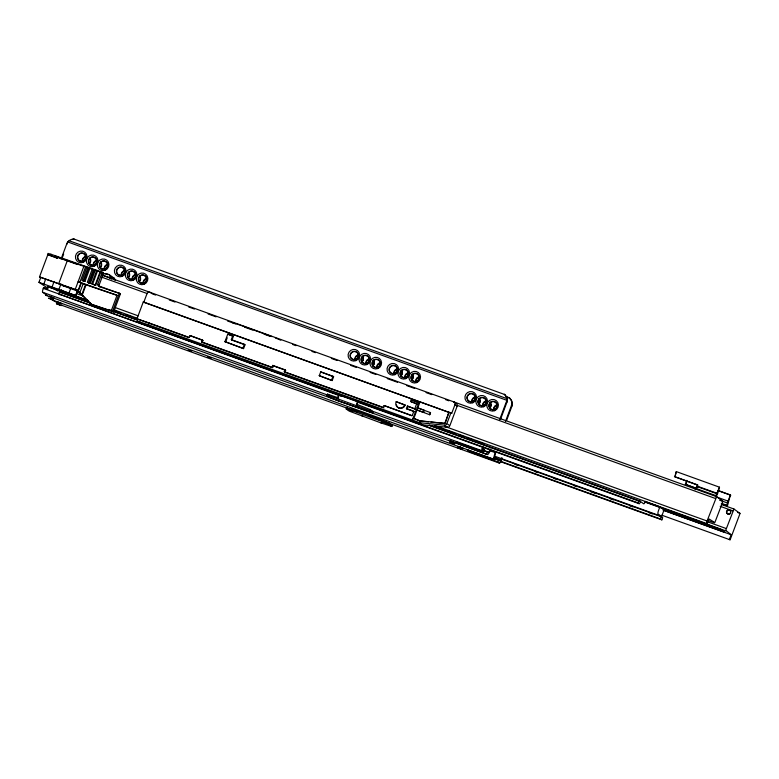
<?xml version="1.0" encoding="UTF-8"?>
<svg xmlns="http://www.w3.org/2000/svg" width="779" height="779" viewBox="0 0 779 779"><rect width="100%" height="100%" fill="white"/><g stroke="black" fill="none" stroke-linecap="round" stroke-linejoin="round"><path stroke-width="1.17" d="M500.42 461.645L661.868 519.866L662.695 517.645L661.556 516.643L664.088 509.846L660.719 507.45M730.4 494.957L727.898 504.198A3.038 0.623 -70.2 0 1 727.343 506.087L726.7 506.408L727.528 503.02A3.038 0.623 -70.2 0 1 728.083 501.131L730.4 494.957L717.887 490.439M111.563 279.125L109.829 277.899L110.209 276.779L109.245 274.656L106.071 273.507L105.788 274.247L99.508 272.056M483.087 447.107L482.824 448.461L484.499 449.668L483.662 451.898L456.28 442.024L459.24 444.127L487.352 454.527A6.349 1.295 -70.2 0 0 490.303 450.291M716.641 496.671L706.933 521.326L706.572 523.186L707.274 523.809L709.065 518.999L714.82 522.582L722.347 502.991L722.678 501.014L716.641 496.671L101.961 274.987M733.964 509.018L725.707 530.333L731.16 534.735L729.358 539.545L730.05 540.003L740.04 513.468L733.964 509.018L721.373 504.471M726.934 505.795L721.354 503.779M57.714 256.924L57.256 258.161L47.519 254.645L47.977 253.409L50.947 254.236L102.273 272.251L103.588 273.186L99.089 285.163A1.285 1.149 -63.2 0 0 99.001 285.679A1.334 1.188 -63.7 0 0 99.225 286.38M102.273 272.251L97.784 284.238A1.324 1.246 -60.9 0 0 98.505 285.883L120.463 293.712L113.676 311.853A153.317 8.559 20.5 0 1 91.474 304.414A184.243 16.739 43.3 0 0 86.44 299.253A184.574 16.768 43.3 0 0 77.939 290.645L39.505 276.925L47.772 254.83M47.616 288.026L38.95 282.3L40.654 277.743M47.519 254.645L50.479 255.473L50.947 254.236M43.819 284.053L45.572 279.369M487.352 454.527L45.533 295.183L47.353 295.621L42.631 292.261A3.7 0.76 -70.2 0 1 43.283 288.347L43.585 287.539L47.646 289.155L48.064 286.653L47.237 288.863M57.256 258.161L55.348 257.236L55.815 255.999M43.692 288.639L43.585 287.539M56.76 257.81L57.218 256.573M61.064 259.086L66.916 243.457A6.612 6.456 -54.5 0 1 67.715 241.938A8.18 6.768 1.9 0 1 69.097 240.73A6.612 6.456 -54.5 0 1 72.116 239.319L73.839 238.997L504.734 394.544L505.834 395.878A6.612 6.456 -54.5 0 1 506.876 402.334L500.517 419.326M62.398 257.459L63.664 254.061M38.95 282.3L52.057 287.023L54.141 281.443M50.479 298.708C60.528 302.68 42.728 296.283 50.479 298.708L51.171 296.848L54.102 298.094L51.696 297.354M51.395 299.35L52.086 297.5M39.505 276.925L58.707 283.673L67.432 260.342M57.558 291.064L58.259 289.194M52.057 287.023L58.902 289.447L60.986 283.868M90.393 302.856L59.477 291.706L58.639 293.926L341.445 396.326M61.638 290.002L60.665 292.495L59.477 291.706M58.415 304.355L61.346 305.592L56.39 303.761L58.415 304.355L59.107 302.495L62.038 303.742L61.074 303.508M58.902 289.447L68.98 293.089L71.045 287.558M58.707 283.673L75.251 289.369L83.976 266.038M75.251 289.369L82.165 295.251A181.361 16.476 43.3 0 1 90.715 303.995A150.844 8.423 20.5 0 0 111.222 310.86L117.045 295.29A150.844 8.423 20.5 0 1 86.07 284.802L78.056 281.832L79.857 282.251L85.758 266.457M63.936 286.458L62.933 285.747L77.481 290.995L75.729 295.679L77.715 290.031M77.851 291.239L80.987 282.865M86.956 266.876L81.912 280.362L84.95 281.423L89.994 267.937M78.134 291.521L81.328 282.991M88.085 267.587L83.041 281.073L84.95 281.423M83.918 281.375L88.962 267.888M79.721 292.982L83.187 283.712M81.727 294.813L85.534 284.617M82.165 295.251L86.07 284.802M92.37 268.774L87.326 282.261L90.354 283.322L95.398 269.836M93.49 269.476L88.446 282.962L90.354 283.322M89.332 283.274L94.376 269.787M100.803 271.735L95.759 285.221L92.545 284.296L91.795 283.829L96.83 270.342M92.545 284.296L97.579 270.81M95.077 285.192L100.121 271.705M113.676 311.853L112.556 311.327L119.333 293.196M450.924 412.782L446.883 423.591L449.853 425.704L457.107 406.307A2.376 2.327 -54.5 0 0 455.744 403.288L453.582 401.75A2.376 2.327 -54.5 0 1 454.936 404.759L451.723 413.347L143.287 301.931L137.114 318.436A2.376 2.327 -54.5 0 0 137.007 318.835L136.958 319.147A2.425 2.162 -63.2 0 0 137.844 321.104M451.723 413.347L143.784 302.291L146.997 293.702A2.376 2.327 -54.5 0 1 150.026 292.271L151.467 293.293M449.551 426.259A2.376 2.327 -54.5 0 1 447.38 427.262L422.549 424.837L141.145 323.353L138.36 321.376L148.361 324.794L149.052 322.964L189.336 337.492L190.047 335.583L202.287 339.995L202.92 340.452L202.209 342.351L271.55 367.357M202.209 342.351L201.576 341.903L202.287 339.995M224.946 341.66L227.76 334.152L232.726 335.934L233.359 336.392L231.976 340.102L244.986 344.795L243.564 348.603L224.946 341.66L243.564 348.603M225.988 341.046L227.195 337.823M231.976 340.102L231.334 339.644L232.726 335.934M242.921 348.145L244.353 344.337L231.334 339.644M384.008 407.923L284.919 372.187L285.63 370.278L284.987 369.821L272.757 365.409L272.046 367.318L201.576 341.903M272.679 367.776L273.39 365.867L272.757 365.409M284.919 372.187L284.277 371.729L284.987 369.821M319.283 375.682L320.705 371.875L332.974 376.296L333.607 376.754L332.185 380.561L319.283 375.682L332.185 380.561M331.542 380.103L332.974 376.296M357.707 401.974A2.444 0.497 -70.2 0 0 357.269 404.564L370.074 409.511L373.131 411.682L372.693 412.86L337.424 400.581L330.092 397.494L327.034 395.323L327.472 394.145L338.699 397.972M346.197 408.965L346.636 407.797L352.721 409.988L351.475 409.092L351.037 410.27L352.283 411.166L346.197 408.965L349.255 411.146L380.921 422.89A3.7 0.76 -70.2 0 0 381.544 422.5M372.693 412.86L369.636 410.679L357.133 405.947L357.571 404.778M369.636 410.679L370.074 409.511M407.378 406.034L415.431 409.16L407.378 406.034L406.434 408.566L413.853 411.244L412.188 415.684L384.086 405.547L383.365 407.466L284.277 371.729M381.905 420.066L389.237 423.163L392.295 425.334L391.856 426.512L388.799 424.331L382.713 422.14L381.457 421.244L381.905 420.066L351.475 409.092M382.713 422.14L383.151 420.962M388.799 424.331L389.237 423.163M414.486 411.692L407.076 409.024L408.021 406.492M410.621 401.419L417.34 404.067L411.254 401.876L410.621 401.419L411.205 399.851L418.946 402.636L419.579 403.094L417.748 408.001L430.524 412.617L429.726 414.759L416.307 409.696L413.123 418.196L420.348 421.03L413.123 418.196M414.798 408.712L416.707 403.619M417.748 408.001L417.106 407.553L418.946 402.636M148.361 324.794L412.549 420.076L413.23 418.235M416.414 409.735L417.213 407.592L424.37 410.29L423.572 412.442L416.307 409.696M413.766 418.654L416.94 410.153M412.549 420.076L419.715 422.744L420.426 420.855L445.13 423.445L430.962 422.062M444.828 423.231L448.996 412.081L445.539 422.325M451.81 442.599L454.722 443.864L449.795 442.005L451.81 442.599L452.229 441.489L455.16 442.735L453.865 442.394M459.737 448.246L462.648 449.512L457.721 447.652L459.737 448.246L460.155 447.136L463.086 448.383L462.414 448.237M460.652 448.899L461.071 447.789M486.622 454.011L487.459 451.781L482.892 450.135M499.621 419.793L506.301 401.925L506.876 402.334M505.503 421.439L511.433 405.577A6.612 6.456 -54.5 0 0 510.391 399.13L509.291 397.787L505.853 396.55M506.574 420.494L511.998 405.986A6.612 6.456 -54.5 0 0 512.387 404.311A8.18 7.215 42.7 0 0 512.173 402.412A6.612 6.456 -54.5 0 0 510.8 399.423L509.291 397.787M502.114 458.11L501.364 460.126A3.7 0.76 -70.2 0 1 499.436 463.125L497.791 461.957L470.409 452.083L467.439 449.97L494.831 459.853L495.658 457.624L494.928 457.107A3.963 0.808 -70.2 0 1 495.639 452.911M497.791 461.957L498.628 459.737L495.201 458.5M494.538 458.841L500.361 460.895L501.705 457.818M645.431 501.335A3.7 0.76 -70.2 0 1 643.707 503.809L640.552 501.559A2.775 0.565 -70.2 0 1 639.15 503.692L638.011 502.874L638.838 500.654L640.182 501.14L429.307 425.081M659.881 506.847L658.674 510.079A3.7 0.76 -70.2 0 0 658.021 513.994L661.176 516.243A2.775 0.565 -70.2 0 0 660.728 519.057L661.868 519.866M697.984 485.19L674.857 476.845L676.299 471.607L719.504 487.196L717.605 493.672A3.038 0.623 -70.2 0 1 716.807 495.386M675.227 475.862L676.299 471.607M695.657 488.18L685.335 484.314L686.815 480.361M686.114 483.613L686.854 481.636M695.18 489.738A3.038 0.623 -70.2 0 1 695.822 488.404L697.575 484.898L674.448 476.553M715.414 496.613A3.038 0.623 -70.2 0 1 715.901 495.648L719.504 487.196M717.021 493.75L696.932 486.505M60.645 292.514L89.234 302.836M421.527 421.137L428.606 421.828M419.715 422.744L444.419 425.149L447.38 427.262M92.107 269.339L94.269 269.865M500.264 460.905L498.628 459.737M232.327 322.652L240.195 325.125M54.978 256.194L96.684 270.858M327.034 395.323L337.969 398.936A3.7 0.76 -70.2 0 1 338.622 395.021M390.045 424.565L392.295 425.334M391.856 426.512L380.921 422.89M149.052 322.964L137.007 318.835L188.849 337.541M91.795 283.829L95.759 285.221M79.857 282.251L117.045 295.29M111.222 310.86L112.556 311.327M63.625 259.534L77.52 264.509M51.171 296.848L49.174 296.234L51.307 297.208M452.229 441.489L450.223 440.875L450.983 441.294M59.107 302.495L57.101 301.882L58.162 302.427M60.392 303.284L58.863 302.71M460.155 447.136L458.159 446.523L459.912 447.35M506.262 396.842L509.7 398.079M69.097 240.73L506.788 398.585A8.18 6.768 1.9 0 1 506.691 400.26L67.715 241.938M718.296 490.731L730.809 495.249M697.108 486.135L717.196 493.37M95.35 270.138L97.852 271.462M57.325 257.265L62.486 259.125M111.27 277.217L114.455 278.366L115.409 280.489M685.335 484.314L696.348 488.287M50.479 255.473L55.348 257.236M695.822 488.404L715.901 495.648M101.903 275.036L109.829 277.899M241.334 325.534L272.085 336.625M715.813 496.71L728.083 501.131M152.187 293.81L155.615 295.046M169.306 299.983L175.012 302.038M188.703 306.975L194.409 309.039M208.11 313.976L216.095 316.858M227.507 320.977L235.492 323.85M244.625 327.151L252.61 330.023M264.023 334.142L269.729 336.197M292.553 344.435L295.981 345.672M311.951 351.426L315.378 352.663M331.357 358.428L337.064 360.482M350.754 365.419L356.461 367.484M370.152 372.42L375.858 374.475M387.27 378.594L397.543 382.294M406.677 385.586L414.662 388.468M426.074 392.587L431.78 394.641M445.471 399.578L448.899 400.815M720.341 500.118L722.678 501.014M101.737 277.158L147.338 293.605M457.117 405.323L715.463 498.502M719.718 500.206L727.528 503.02M721.481 503.37L727.05 505.386M737.674 512.455L739.962 513.283M720.215 506.301L732.796 510.839M419.579 403.094L411.205 399.851M233.359 336.392L227.76 334.152M333.607 376.754L320.705 371.875M399.16 408.177L398.702 407.845A4.625 4.518 -54.5 0 1 396.18 401.691L405.138 405.09A4.625 4.518 -54.5 0 1 396.336 404.963M405.138 405.09L396.18 401.691M707.575 520.353L714.45 522.826M76.352 293.537L83.226 296.01M115.273 307.569L138.165 315.826M444.926 426.464L707.05 520.995M707.877 521.92L726.184 528.522M202.92 340.452L190.047 335.583M273.39 365.867L285.63 370.278M411.702 415.733L384.086 405.547M61.181 290.431L75.729 295.679M61.687 290.986L88.251 300.548M114.347 309.974L137.24 318.231M434.848 425.558L707.274 523.809M88.543 300.762L53.361 288.064L56.721 290.47M646.142 501.89L658.732 506.438M644.515 501.588L725.785 530.898M48.064 286.653L61.784 291.599M73.226 295.728L77.803 297.374M82.37 299.029L85.807 300.266M114.396 310.578L117.824 311.814M125.838 314.697L131.554 316.761M133.842 317.589L136.13 318.416M439.2 427.72L444.916 429.774M447.204 430.602L455.209 433.494M458.646 434.731L464.362 436.795M466.65 437.613L472.366 439.677M475.794 440.914L483.808 443.806M48.473 286.945L62.193 291.891M73.635 296.02L77.063 297.257M81.639 298.902L83.928 299.73M114.805 310.87L120.521 312.934M438.47 427.593L441.897 428.83M447.613 430.894L451.051 432.131M467.059 437.905L470.487 439.142M475.063 440.797L478.491 442.034M645.022 502.085L720.565 529.331L724.772 532.32L662.968 510.031M108.709 309.458L137.532 319.857M113.286 311.512L136.179 319.77M430.446 425.899L639.978 501.462M663.718 510.411L731.16 534.735M43.994 287.831L47.646 289.155M43.283 288.347L638.011 502.874M357.483 402.1L639.15 503.692M489.504 450.554L495.22 452.618A6.349 1.295 -70.2 0 0 494.1 459.328L494.831 459.853M482.211 448.85L484.499 449.668M483.613 450.651L488.19 452.297A3.963 0.808 -70.2 0 0 490.254 449.084M661.829 515.192L729.358 539.545M42.631 292.261L327.589 395.031M372.479 411.224L482.026 450.729L483.662 451.898M337.969 398.936L357.133 405.947M495.152 456.367L661.634 516.409M502.406 459.435L661.556 516.837M514.997 464.372L518.434 465.618M534.462 471.392L537.89 472.639M553.927 478.413L557.355 479.65M573.393 485.434L576.82 486.671M590.56 491.627L596.286 493.691M610.025 498.648L613.462 499.884M629.49 505.668L632.928 506.905M648.956 512.689L652.393 513.926M494.09 457.351L500.955 459.834M500.43 461.246L660.728 519.057M52.018 298.98A6.349 1.295 -70.2 0 0 52.271 299.983L494.1 459.328M188.216 349.966L191.653 351.202M207.662 356.977L211.09 358.213M61.181 305.076L357.376 411.896M368.584 415.937L499.436 463.125M351.037 410.27L381.457 421.244M68.98 293.089L75.651 295.533M453.135 442.141L451.284 441.42M275.347 337.959L280.8 340.189M99.566 286.701L99.78 286.799A153.317 8.559 20.5 0 0 103.013 287.899M76.381 289.769L77.939 290.645M90.715 303.995L91.474 304.414M504.734 394.544L504.315 394.252L505.425 395.586A6.612 6.456 -54.5 0 1 506.788 398.585M511.433 405.577L511.998 405.986M454.936 404.759L457.107 406.307M487.459 451.781L488.19 452.297M430.524 412.617L429.726 414.759M406.434 408.566L407.076 409.024M419.579 422.724L422.549 424.837M327.472 394.145L329.079 395.284M346.636 407.797L347.288 408.254M244.353 344.337L244.986 344.795M73.839 238.997L74.248 239.289L72.116 239.319M66.916 243.457L67.481 243.866M109.245 274.656L114.455 278.366M106.071 273.507L107.804 274.744M110.209 276.779L114.542 279.865M143.287 301.931L143.784 302.291M98.505 285.883L99.78 286.799M62.184 291.142L60.986 290.187M57.208 302.642L52.271 299.983M97.784 284.238L99.089 285.163M103.588 273.186A153.317 8.559 20.5 0 1 102.283 272.738M100.978 272.29A153.317 8.559 20.5 0 1 99.673 271.842M98.358 271.384A153.317 8.559 20.5 0 1 97.034 270.926M120.463 293.712A153.317 8.559 20.5 0 1 117.493 292.738M116.499 292.407A153.317 8.559 20.5 0 1 108.3 289.681M107.259 289.33A153.317 8.559 20.5 0 1 104.084 288.259M91.912 265.318A4.168 4.07 -54.5 0 1 88.787 260.283A4.168 4.07 -54.5 0 1 94.006 257.294A4.168 4.07 -54.5 0 1 96.586 262.64M96.304 263.224A4.168 4.07 -54.5 0 1 93.821 265.22M80.958 261.364A4.168 4.07 -54.5 0 1 78.134 255.522A4.168 4.07 -54.5 0 1 84.531 254.168A4.168 4.07 -54.5 0 1 84.044 260.712M83.48 261.033A4.168 4.07 -54.5 0 1 82.233 261.403M102.244 269.096A4.168 4.07 -54.5 0 1 99.868 263.818A4.168 4.07 -54.5 0 1 105.155 261.316A4.168 4.07 -54.5 0 1 107.541 266.584M107.259 267.178A4.168 4.07 -54.5 0 1 104.775 269.164M119.908 275.415A4.168 4.07 -54.5 0 1 117.084 269.563A4.168 4.07 -54.5 0 1 123.481 268.21A4.168 4.07 -54.5 0 1 122.994 274.753M122.43 275.084A4.168 4.07 -54.5 0 1 121.816 275.308M130.239 279.194A4.168 4.07 -54.5 0 1 127.863 273.916A4.168 4.07 -54.5 0 1 133.151 271.404A4.168 4.07 -54.5 0 1 135.536 276.681M135.254 277.275A4.168 4.07 -54.5 0 1 132.771 279.262M143.093 283.352A4.168 4.07 -54.5 0 1 138.555 279.135A4.168 4.07 -54.5 0 1 143.492 275.191A4.168 4.07 -54.5 0 1 146.491 280.635M146.209 281.229A4.168 4.07 -54.5 0 1 143.725 283.215M377.425 367.493A4.168 4.07 -54.5 0 1 372.333 362.78A4.168 4.07 -54.5 0 1 378.915 360.258A4.168 4.07 -54.5 0 1 378.029 367.26M354.883 359.732A4.168 4.07 -54.5 0 1 350.336 355.516A4.168 4.07 -54.5 0 1 355.273 351.572A4.168 4.07 -54.5 0 1 358.272 357.016M357.999 357.61A4.168 4.07 -54.5 0 1 355.516 359.596M366.471 363.55A4.168 4.07 -54.5 0 1 361.3 359.898A4.168 4.07 -54.5 0 1 366.013 355.487A4.168 4.07 -54.5 0 1 369.227 360.969M368.954 361.553A4.168 4.07 -54.5 0 1 367.075 363.316M416.366 381.544A4.168 4.07 -54.5 0 1 411.283 376.822A4.168 4.07 -54.5 0 1 417.865 374.3A4.168 4.07 -54.5 0 1 416.979 381.311M405.411 377.591A4.168 4.07 -54.5 0 1 400.24 373.949A4.168 4.07 -54.5 0 1 404.963 369.528A4.168 4.07 -54.5 0 1 408.177 375.011M407.904 375.605A4.168 4.07 -54.5 0 1 406.025 377.357M396.949 371.651A4.168 4.07 -54.5 0 1 389.958 372.011A4.168 4.07 -54.5 0 1 392.937 365.585A4.168 4.07 -54.5 0 1 397.222 371.057M494.266 409.637A4.168 4.07 -54.5 0 1 489.173 404.914A4.168 4.07 -54.5 0 1 495.765 402.402A4.168 4.07 -54.5 0 1 494.869 409.403M483.311 405.684A4.168 4.07 -54.5 0 1 478.14 402.042A4.168 4.07 -54.5 0 1 482.863 397.631A4.168 4.07 -54.5 0 1 486.077 403.103M485.794 403.697A4.168 4.07 -54.5 0 1 483.915 405.45M472.356 401.74A4.168 4.07 -54.5 0 1 467.186 398.088A4.168 4.07 -54.5 0 1 471.908 393.677A4.168 4.07 -54.5 0 1 475.122 399.16M474.839 399.744A4.168 4.07 -54.5 0 1 472.97 401.506M46.263 294.89A6.349 1.295 -70.2 0 1 45.533 295.183M482.026 450.729A3.7 0.76 -70.2 0 1 482.678 446.815M506.856 400.367A6.612 6.456 -54.5 0 1 506.467 402.042M338.407 397.757A2.444 0.497 -70.2 0 1 338.836 395.167M356.831 405.742A3.7 0.76 -70.2 0 1 357.493 401.818M60.382 294.258A2.775 0.565 -70.2 0 1 59.779 294.744M141.145 323.353A2.376 2.327 -54.5 0 1 139.645 321.435M404.681 404.759A4.625 4.518 -54.5 0 1 398.702 407.845M446.591 424.146A2.376 2.327 -54.5 0 1 444.419 425.149M697.517 486.427A3.038 0.623 -70.2 0 1 697.215 487.177M696.884 487.858A3.038 0.623 -70.2 0 1 696.728 488.141M101.007 262.357A4.168 4.07 -54.5 0 1 101.66 264.159M101.679 264.811A4.168 4.07 -54.5 0 1 101.143 266.671M100.773 267.216A4.168 4.07 -54.5 0 1 100.335 267.694M93.499 265.23A4.168 4.07 -54.5 0 1 97.141 260.595M100.734 262.163A4.168 4.07 -54.5 0 1 100.063 267.499M93.227 265.035A4.168 4.07 -54.5 0 1 96.859 260.4M90.052 258.404A4.168 4.07 -54.5 0 1 90.189 262.718M89.819 263.263A4.168 4.07 -54.5 0 1 89.381 263.74M82.545 261.277A4.168 4.07 -54.5 0 1 86.187 256.651M89.78 258.209A4.168 4.07 -54.5 0 1 89.108 263.545M82.272 261.082A4.168 4.07 -54.5 0 1 85.904 256.457M104.454 269.183A4.168 4.07 -54.5 0 1 108.086 264.548M104.182 268.989A4.168 4.07 -54.5 0 1 107.814 264.354M129.002 272.455A4.168 4.07 -54.5 0 1 129.129 276.769M128.769 277.305A4.168 4.07 -54.5 0 1 128.331 277.791M121.495 275.328A4.168 4.07 -54.5 0 1 125.127 270.693M128.73 272.261A4.168 4.07 -54.5 0 1 128.058 277.597M121.222 275.133A4.168 4.07 -54.5 0 1 124.854 270.498M143.404 283.225A4.168 4.07 -54.5 0 1 147.036 278.6M139.957 276.409A4.168 4.07 -54.5 0 1 140.609 278.21M140.629 278.853A4.168 4.07 -54.5 0 1 140.084 280.713M139.723 281.258A4.168 4.07 -54.5 0 1 139.285 281.745M132.449 279.281A4.168 4.07 -54.5 0 1 136.082 274.646M139.684 276.214A4.168 4.07 -54.5 0 1 139.013 281.55M132.177 279.086A4.168 4.07 -54.5 0 1 135.809 274.451M143.132 283.03A4.168 4.07 -54.5 0 1 146.764 278.405M377.104 367.513A4.168 4.07 -54.5 0 1 380.736 362.878M376.948 367.951A4.168 4.07 -54.5 0 1 380.464 362.683M373.258 360.18A4.168 4.07 -54.5 0 1 373.784 365M366.149 363.559A4.168 4.07 -54.5 0 1 369.782 358.924M373.384 360.492A4.168 4.07 -54.5 0 1 372.703 365.828M365.994 363.997A4.168 4.07 -54.5 0 1 369.509 358.729M362.303 356.227A4.168 4.07 -54.5 0 1 362.829 361.047M362.469 361.592A4.168 4.07 -54.5 0 1 362.021 362.069M355.195 359.606A4.168 4.07 -54.5 0 1 358.827 354.971M362.43 356.539A4.168 4.07 -54.5 0 1 361.748 361.875M354.912 359.411A4.168 4.07 -54.5 0 1 358.554 354.776M415.898 381.992A4.168 4.07 -54.5 0 1 419.404 376.724M416.044 381.554A4.168 4.07 -54.5 0 1 419.686 376.919M412.208 374.232A4.168 4.07 -54.5 0 1 412.734 379.042M405.09 377.611A4.168 4.07 -54.5 0 1 408.732 372.975M412.325 374.533A4.168 4.07 -54.5 0 1 411.653 379.879M404.944 378.049A4.168 4.07 -54.5 0 1 408.459 372.781M401.253 370.278A4.168 4.07 -54.5 0 1 401.779 375.098M394.135 373.657A4.168 4.07 -54.5 0 1 397.777 369.022M401.37 370.59A4.168 4.07 -54.5 0 1 400.698 375.926M393.989 374.095A4.168 4.07 -54.5 0 1 397.504 368.827M493.944 409.647A4.168 4.07 -54.5 0 1 497.577 405.022M493.789 410.095A4.168 4.07 -54.5 0 1 497.304 404.827M490.108 402.324A4.168 4.07 -54.5 0 1 490.624 407.135M482.99 405.703A4.168 4.07 -54.5 0 1 486.622 401.068M489.835 402.13A4.168 4.07 -54.5 0 1 489.553 407.972M482.834 406.141A4.168 4.07 -54.5 0 1 486.349 400.873M479.153 398.371A4.168 4.07 -54.5 0 1 479.669 403.191M472.035 401.75A4.168 4.07 -54.5 0 1 475.667 397.115M479.27 398.682A4.168 4.07 -54.5 0 1 478.598 404.019M471.879 402.188A4.168 4.07 -54.5 0 1 475.394 396.92M362.673 415.694A3.7 0.76 -70.2 0 1 362.06 416.093M730.605 513.147A2.113 2.064 -54.5 0 1 727.255 513.585A2.113 2.064 -54.5 0 1 727.946 510.245A2.113 2.064 -54.5 0 1 730.868 511.871M83.002 260.926A4.168 4.07 -54.5 0 0 84.093 253.837A4.168 4.07 -54.5 0 0 77.472 256.564A4.168 4.07 -54.5 0 0 83.002 260.926M83.324 262.289A5.881 5.745 -54.5 0 0 84.853 252.269A5.881 5.745 -54.5 0 0 75.495 256.125A5.881 5.745 -54.5 0 0 83.324 262.289M93.957 264.879A4.168 4.07 -54.5 0 0 95.048 257.781A4.168 4.07 -54.5 0 0 88.426 260.517A4.168 4.07 -54.5 0 0 93.957 264.879M104.912 268.833A4.168 4.07 -54.5 0 0 106.002 261.734A4.168 4.07 -54.5 0 0 99.381 264.471A4.168 4.07 -54.5 0 0 104.912 268.833M94.278 266.243A5.881 5.745 -54.5 0 0 95.807 256.223A5.881 5.745 -54.5 0 0 86.45 260.079A5.881 5.745 -54.5 0 0 94.278 266.243M105.233 270.196A5.881 5.745 -54.5 0 0 106.762 260.167A5.881 5.745 -54.5 0 0 97.404 264.032A5.881 5.745 -54.5 0 0 105.233 270.196M121.952 274.977A4.168 4.07 -54.5 0 0 123.043 267.879A4.168 4.07 -54.5 0 0 116.422 270.615A4.168 4.07 -54.5 0 0 121.952 274.977M132.907 278.921A4.168 4.07 -54.5 0 0 133.998 271.832A4.168 4.07 -54.5 0 0 127.376 274.559A4.168 4.07 -54.5 0 0 132.907 278.921M143.862 282.874A4.168 4.07 -54.5 0 0 144.952 275.785A4.168 4.07 -54.5 0 0 138.321 278.512A4.168 4.07 -54.5 0 0 143.862 282.874M122.274 276.341A5.881 5.745 -54.5 0 0 123.803 266.321A5.881 5.745 -54.5 0 0 114.445 270.177A5.881 5.745 -54.5 0 0 122.274 276.341M133.228 280.294A5.881 5.745 -54.5 0 0 134.757 270.264A5.881 5.745 -54.5 0 0 125.4 274.13A5.881 5.745 -54.5 0 0 133.228 280.294M144.183 284.238A5.881 5.745 -54.5 0 0 145.712 274.218A5.881 5.745 -54.5 0 0 136.354 278.074A5.881 5.745 -54.5 0 0 144.183 284.238M377.552 367.152A4.168 4.07 -54.5 0 0 378.643 360.064A4.168 4.07 -54.5 0 0 372.021 362.8A4.168 4.07 -54.5 0 0 377.552 367.152M377.873 368.525A5.881 5.745 -54.5 0 0 379.402 358.496A5.881 5.745 -54.5 0 0 370.054 362.362A5.881 5.745 -54.5 0 0 377.873 368.525M366.597 363.209A4.168 4.07 -54.5 0 0 367.688 356.11A4.168 4.07 -54.5 0 0 361.067 358.846A4.168 4.07 -54.5 0 0 366.597 363.209M355.643 359.255A4.168 4.07 -54.5 0 0 356.733 352.157A4.168 4.07 -54.5 0 0 350.112 354.893A4.168 4.07 -54.5 0 0 355.643 359.255M366.919 364.572A5.881 5.745 -54.5 0 0 368.448 354.552A5.881 5.745 -54.5 0 0 359.1 358.408A5.881 5.745 -54.5 0 0 366.919 364.572M416.502 381.204A4.168 4.07 -54.5 0 0 417.593 374.105A4.168 4.07 -54.5 0 0 410.971 376.841A4.168 4.07 -54.5 0 0 416.502 381.204M355.964 360.619A5.881 5.745 -54.5 0 0 357.493 350.599A5.881 5.745 -54.5 0 0 348.145 354.455A5.881 5.745 -54.5 0 0 355.964 360.619M405.547 377.25A4.168 4.07 -54.5 0 0 406.638 370.161A4.168 4.07 -54.5 0 0 400.017 372.888A4.168 4.07 -54.5 0 0 405.547 377.25M394.593 373.307A4.168 4.07 -54.5 0 0 395.683 366.208A4.168 4.07 -54.5 0 0 389.062 368.944A4.168 4.07 -54.5 0 0 394.593 373.307M416.823 382.567A5.881 5.745 -54.5 0 0 418.352 372.547A5.881 5.745 -54.5 0 0 408.994 376.403A5.881 5.745 -54.5 0 0 416.823 382.567M405.869 378.623A5.881 5.745 -54.5 0 0 407.398 368.594A5.881 5.745 -54.5 0 0 398.05 372.459A5.881 5.745 -54.5 0 0 405.869 378.623M394.914 374.67A5.881 5.745 -54.5 0 0 396.443 364.64A5.881 5.745 -54.5 0 0 387.095 368.506A5.881 5.745 -54.5 0 0 394.914 374.67M494.402 409.296A4.168 4.07 -54.5 0 0 495.493 402.207A4.168 4.07 -54.5 0 0 488.861 404.934A4.168 4.07 -54.5 0 0 494.402 409.296M494.714 410.66A5.881 5.745 -54.5 0 0 496.252 400.64A5.881 5.745 -54.5 0 0 486.894 404.505A5.881 5.745 -54.5 0 0 494.714 410.66M483.447 405.343A4.168 4.07 -54.5 0 0 484.538 398.254A4.168 4.07 -54.5 0 0 477.907 400.99A4.168 4.07 -54.5 0 0 483.447 405.343M483.769 406.716A5.881 5.745 -54.5 0 0 485.298 396.686A5.881 5.745 -54.5 0 0 475.94 400.552A5.881 5.745 -54.5 0 0 483.769 406.716M472.493 401.399A4.168 4.07 -54.5 0 0 473.583 394.301A4.168 4.07 -54.5 0 0 466.962 397.037A4.168 4.07 -54.5 0 0 472.493 401.399M472.814 402.762A5.881 5.745 -54.5 0 0 474.343 392.743A5.881 5.745 -54.5 0 0 464.985 396.599A5.881 5.745 -54.5 0 0 472.814 402.762M729.319 513.926A2.113 2.064 -54.5 0 0 729.874 510.323A2.113 2.064 -54.5 0 0 726.505 511.706A2.113 2.064 -54.5 0 0 729.319 513.926"/></g></svg>
